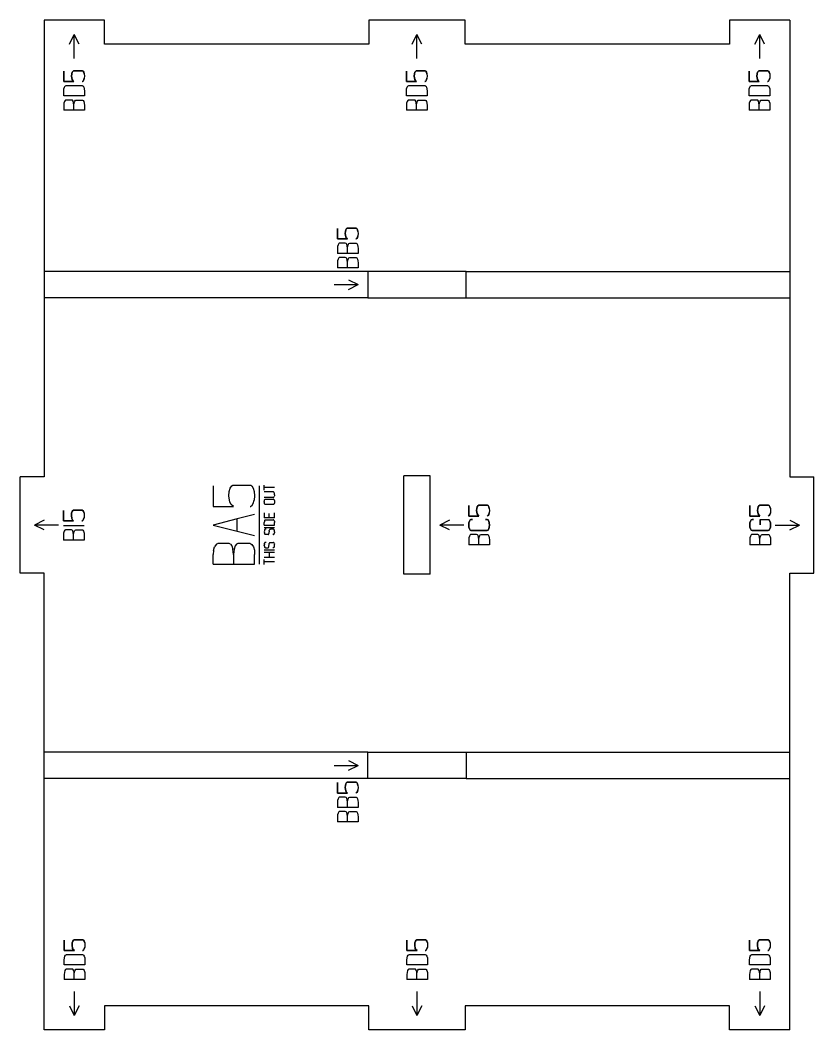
# Model space of a CAD drawing. Header units: millimetres. Extents: x -664 to -499, y -282 to -72.
import ezdxf

# ---------------------------------------------------------------- set-up
doc = ezdxf.new("R2010")
doc.units = ezdxf.units.MM
doc.layers.add('coding', color=2, linetype='Continuous')

msp = doc.modelspace()

# ---------------------------------------------------------------- linework, layer by layer
for p, q in [((-646.97, -72.36), (-659.47, -72.36)), ((-659.47, -72.36), (-659.47, -167.36)), ((-646.97, -77.36), (-646.97, -72.36)), ((-571.97, -72.36), (-591.97, -72.36)), ((-591.97, -72.36), (-591.97, -77.36)), ((-571.97, -77.36), (-571.97, -72.36)), ((-516.97, -72.36), (-516.97, -77.36)), ((-504.47, -72.36), (-516.97, -72.36)), ((-504.47, -72.36), (-504.47, -167.36)), ((-591.97, -77.36), (-646.97, -77.36)), ((-516.97, -77.36), (-571.97, -77.36)), ((-571.72, -124.61), (-592.22, -124.61)), ((-592.22, -124.61), (-592.22, -130.11)), ((-571.72, -130.11), (-571.72, -124.61)), ((-592.22, -130.11), (-571.72, -130.11)), ((-659.47, -167.36), (-664.47, -167.36)), ((-664.47, -187.36), (-664.47, -167.36)), ((-584.72, -187.61), (-584.72, -167.11)), ((-579.22, -167.11), (-584.72, -167.11)), ((-579.22, -187.61), (-579.22, -167.11)), ((-504.47, -167.36), (-499.47, -167.36)), ((-499.47, -187.36), (-499.47, -167.36)), ((-659.47, -187.36), (-664.47, -187.36)), ((-659.47, -282.36), (-659.47, -187.36)), ((-579.22, -187.61), (-584.72, -187.61)), ((-504.47, -282.36), (-504.47, -187.36)), ((-504.47, -187.36), (-499.47, -187.36)), ((-592.22, -230.11), (-592.22, -224.61)), ((-592.22, -224.61), (-571.72, -224.61)), ((-571.72, -224.61), (-571.72, -230.11)), ((-571.72, -230.11), (-592.22, -230.11)), ((-646.97, -277.36), (-646.97, -282.36)), ((-591.97, -277.36), (-646.97, -277.36)), ((-591.97, -282.36), (-591.97, -277.36)), ((-571.97, -277.36), (-571.97, -282.36)), ((-516.97, -277.36), (-571.97, -277.36)), ((-516.97, -282.36), (-516.97, -277.36)), ((-646.97, -282.36), (-659.47, -282.36)), ((-571.97, -282.36), (-591.97, -282.36)), ((-504.47, -282.36), (-516.97, -282.36))]:
    msp.add_line(p, q)
at = {"layer": 'coding'}
for p, q in [((-654.22, -77.36), (-653.22, -75.36)), ((-653.22, -80.36), (-653.22, -75.36)), ((-652.22, -77.36), (-653.22, -75.36)), ((-582.97, -77.36), (-581.97, -75.36)), ((-581.97, -80.36), (-581.97, -75.36)), ((-580.97, -77.36), (-581.97, -75.36)), ((-511.72, -77.36), (-510.72, -75.36)), ((-510.72, -80.36), (-510.72, -75.36)), ((-509.72, -77.36), (-510.72, -75.36)), ((-655.41, -85.11), (-655.41, -82.93)), ((-655.41, -82.93), (-655.41, -85.11)), ((-653.74, -83.54), (-653.78, -83.98)), ((-653.78, -83.98), (-653.74, -83.54)), ((-653.78, -83.98), (-653.68, -84.66)), ((-653.68, -84.66), (-653.78, -83.98)), ((-653.64, -83.18), (-653.74, -83.54)), ((-653.74, -83.54), (-653.64, -83.18)), ((-653.48, -82.94), (-653.64, -83.18)), ((-653.64, -83.18), (-653.48, -82.94)), ((-653.39, -82.88), (-653.48, -82.94)), ((-653.48, -82.94), (-653.39, -82.88)), ((-653.3, -82.86), (-653.39, -82.88)), ((-653.39, -82.88), (-653.3, -82.86)), ((-651.59, -82.86), (-653.3, -82.86)), ((-653.3, -82.86), (-651.59, -82.86)), ((-651.49, -82.88), (-651.59, -82.86)), ((-651.59, -82.86), (-651.49, -82.88)), ((-651.4, -82.94), (-651.49, -82.88)), ((-651.49, -82.88), (-651.4, -82.94)), ((-651.25, -83.18), (-651.4, -82.94)), ((-651.4, -82.94), (-651.25, -83.18)), ((-651.14, -83.54), (-651.25, -83.18)), ((-651.25, -83.18), (-651.14, -83.54)), ((-651.14, -83.54), (-651.11, -83.98)), ((-651.11, -83.98), (-651.14, -84.42)), ((-584.16, -85.11), (-584.16, -82.93)), ((-584.16, -82.93), (-584.16, -85.11)), ((-582.49, -83.54), (-582.53, -83.98)), ((-582.53, -83.98), (-582.49, -83.54)), ((-582.53, -83.98), (-582.43, -84.66)), ((-582.43, -84.66), (-582.53, -83.98)), ((-582.39, -83.18), (-582.49, -83.54)), ((-582.49, -83.54), (-582.39, -83.18)), ((-582.23, -82.94), (-582.39, -83.18)), ((-582.39, -83.18), (-582.23, -82.94)), ((-582.14, -82.88), (-582.23, -82.94)), ((-582.23, -82.94), (-582.14, -82.88)), ((-582.05, -82.86), (-582.14, -82.88)), ((-582.14, -82.88), (-582.05, -82.86)), ((-580.34, -82.86), (-582.05, -82.86)), ((-582.05, -82.86), (-580.34, -82.86)), ((-580.24, -82.88), (-580.34, -82.86)), ((-580.34, -82.86), (-580.24, -82.88)), ((-580.15, -82.94), (-580.24, -82.88)), ((-580.24, -82.88), (-580.15, -82.94)), ((-580, -83.18), (-580.15, -82.94)), ((-580.15, -82.94), (-580, -83.18)), ((-579.89, -83.54), (-580, -83.18)), ((-580, -83.18), (-579.89, -83.54)), ((-579.89, -83.54), (-579.86, -83.98)), ((-579.86, -83.98), (-579.89, -84.42)), ((-512.91, -85.11), (-512.91, -82.93)), ((-512.91, -82.93), (-512.91, -85.11)), ((-511.24, -83.54), (-511.28, -83.98)), ((-511.28, -83.98), (-511.24, -83.54)), ((-511.28, -83.98), (-511.18, -84.66)), ((-511.18, -84.66), (-511.28, -83.98)), ((-511.14, -83.18), (-511.24, -83.54)), ((-511.24, -83.54), (-511.14, -83.18)), ((-510.98, -82.94), (-511.14, -83.18)), ((-511.14, -83.18), (-510.98, -82.94)), ((-510.89, -82.88), (-510.98, -82.94)), ((-510.98, -82.94), (-510.89, -82.88)), ((-510.8, -82.86), (-510.89, -82.88)), ((-510.89, -82.88), (-510.8, -82.86)), ((-509.09, -82.86), (-510.8, -82.86)), ((-510.8, -82.86), (-509.09, -82.86)), ((-508.99, -82.88), (-509.09, -82.86)), ((-509.09, -82.86), (-508.99, -82.88)), ((-508.9, -82.94), (-508.99, -82.88)), ((-508.99, -82.88), (-508.9, -82.94)), ((-508.75, -83.18), (-508.9, -82.94)), ((-508.9, -82.94), (-508.75, -83.18)), ((-508.64, -83.54), (-508.75, -83.18)), ((-508.75, -83.18), (-508.64, -83.54)), ((-508.64, -83.54), (-508.61, -83.98)), ((-508.61, -83.98), (-508.64, -84.42)), ((-653.3, -85.11), (-655.41, -85.11)), ((-655.41, -85.11), (-653.3, -85.11)), ((-655.27, -86.29), (-655.11, -86.04)), ((-655.11, -86.04), (-655.03, -85.98)), ((-655.03, -85.98), (-654.93, -85.96)), ((-654.93, -85.96), (-651.59, -85.96)), ((-653.68, -84.66), (-653.55, -84.89)), ((-653.55, -84.89), (-653.68, -84.66)), ((-653.55, -84.89), (-653.3, -85.11)), ((-653.3, -85.11), (-653.55, -84.89)), ((-651.49, -85.09), (-651.59, -85.11)), ((-651.59, -85.11), (-651.49, -85.09)), ((-651.59, -85.96), (-651.49, -85.98)), ((-651.4, -85.03), (-651.49, -85.09)), ((-651.49, -85.09), (-651.4, -85.03)), ((-651.49, -85.98), (-651.4, -86.04)), ((-651.25, -84.78), (-651.4, -85.03)), ((-651.4, -85.03), (-651.25, -84.78)), ((-651.4, -86.04), (-651.24, -86.29)), ((-651.14, -84.42), (-651.25, -84.78)), ((-651.25, -84.78), (-651.14, -84.42)), ((-582.05, -85.11), (-584.16, -85.11)), ((-584.16, -85.11), (-582.05, -85.11)), ((-584.02, -86.29), (-583.86, -86.04)), ((-583.86, -86.04), (-583.78, -85.98)), ((-583.78, -85.98), (-583.68, -85.96)), ((-583.68, -85.96), (-580.34, -85.96)), ((-582.43, -84.66), (-582.3, -84.89)), ((-582.3, -84.89), (-582.43, -84.66)), ((-582.3, -84.89), (-582.05, -85.11)), ((-582.05, -85.11), (-582.3, -84.89)), ((-580.24, -85.09), (-580.34, -85.11)), ((-580.34, -85.11), (-580.24, -85.09)), ((-580.34, -85.96), (-580.24, -85.98)), ((-580.15, -85.03), (-580.24, -85.09)), ((-580.24, -85.09), (-580.15, -85.03)), ((-580.24, -85.98), (-580.15, -86.04)), ((-580, -84.78), (-580.15, -85.03)), ((-580.15, -85.03), (-580, -84.78)), ((-580.15, -86.04), (-579.99, -86.29)), ((-579.89, -84.42), (-580, -84.78)), ((-580, -84.78), (-579.89, -84.42)), ((-510.8, -85.11), (-512.91, -85.11)), ((-512.91, -85.11), (-510.8, -85.11)), ((-512.77, -86.29), (-512.61, -86.04)), ((-512.61, -86.04), (-512.53, -85.98)), ((-512.53, -85.98), (-512.43, -85.96)), ((-512.43, -85.96), (-509.09, -85.96)), ((-511.18, -84.66), (-511.05, -84.89)), ((-511.05, -84.89), (-511.18, -84.66)), ((-511.05, -84.89), (-510.8, -85.11)), ((-510.8, -85.11), (-511.05, -84.89)), ((-508.99, -85.09), (-509.09, -85.11)), ((-509.09, -85.11), (-508.99, -85.09)), ((-509.09, -85.96), (-508.99, -85.98)), ((-508.9, -85.03), (-508.99, -85.09)), ((-508.99, -85.09), (-508.9, -85.03)), ((-508.99, -85.98), (-508.9, -86.04)), ((-508.75, -84.78), (-508.9, -85.03)), ((-508.9, -85.03), (-508.75, -84.78)), ((-508.9, -86.04), (-508.74, -86.29)), ((-508.64, -84.42), (-508.75, -84.78)), ((-508.75, -84.78), (-508.64, -84.42)), ((-655.41, -87.09), (-655.38, -86.65)), ((-655.41, -88.1), (-655.41, -87.09)), ((-651.11, -88.1), (-655.41, -88.1)), ((-655.38, -86.65), (-655.27, -86.29)), ((-651.24, -86.29), (-651.14, -86.64)), ((-651.14, -86.64), (-651.11, -87.09)), ((-651.11, -87.09), (-651.11, -88.1)), ((-584.16, -87.09), (-584.13, -86.65)), ((-584.16, -88.1), (-584.16, -87.09)), ((-579.86, -88.1), (-584.16, -88.1)), ((-584.13, -86.65), (-584.02, -86.29)), ((-579.99, -86.29), (-579.89, -86.64)), ((-579.89, -86.64), (-579.86, -87.09)), ((-579.86, -87.09), (-579.86, -88.1)), ((-512.91, -87.09), (-512.88, -86.65)), ((-512.91, -88.1), (-512.91, -87.09)), ((-508.61, -88.1), (-512.91, -88.1)), ((-512.88, -86.65), (-512.77, -86.29)), ((-508.74, -86.29), (-508.64, -86.64)), ((-508.64, -86.64), (-508.61, -87.09)), ((-508.61, -87.09), (-508.61, -88.1)), ((-655.38, -89.65), (-655.41, -90.08)), ((-655.41, -90.08), (-655.41, -91.1)), ((-655.27, -89.29), (-655.38, -89.65)), ((-655.11, -89.04), (-655.27, -89.29)), ((-655.03, -88.98), (-655.11, -89.04)), ((-654.93, -88.96), (-655.03, -88.98)), ((-653.77, -88.96), (-654.93, -88.96)), ((-653.61, -89.02), (-653.77, -88.96)), ((-653.47, -89.19), (-653.61, -89.02)), ((-653.37, -89.53), (-653.47, -89.19)), ((-653.3, -90.08), (-653.37, -89.53)), ((-653.3, -90.08), (-653.24, -89.53)), ((-653.3, -91.1), (-653.3, -90.08)), ((-653.24, -89.53), (-653.13, -89.19)), ((-653.13, -89.19), (-652.99, -89.02)), ((-652.99, -89.02), (-652.84, -88.96)), ((-652.84, -88.96), (-651.59, -88.96)), ((-651.59, -88.96), (-651.49, -88.98)), ((-651.49, -88.98), (-651.4, -89.04)), ((-651.4, -89.04), (-651.24, -89.29)), ((-651.24, -89.29), (-651.14, -89.65)), ((-651.14, -89.65), (-651.11, -90.08)), ((-651.11, -90.08), (-651.11, -91.1)), ((-584.13, -89.65), (-584.16, -90.08)), ((-584.16, -90.08), (-584.16, -91.1)), ((-584.02, -89.29), (-584.13, -89.65)), ((-583.86, -89.04), (-584.02, -89.29)), ((-583.78, -88.98), (-583.86, -89.04)), ((-583.68, -88.96), (-583.78, -88.98)), ((-582.52, -88.96), (-583.68, -88.96)), ((-582.36, -89.02), (-582.52, -88.96)), ((-582.22, -89.19), (-582.36, -89.02)), ((-582.12, -89.53), (-582.22, -89.19)), ((-582.05, -90.08), (-582.12, -89.53)), ((-582.05, -90.08), (-581.99, -89.53)), ((-582.05, -91.1), (-582.05, -90.08)), ((-581.99, -89.53), (-581.88, -89.19)), ((-581.88, -89.19), (-581.74, -89.02)), ((-581.74, -89.02), (-581.59, -88.96)), ((-581.59, -88.96), (-580.34, -88.96)), ((-580.34, -88.96), (-580.24, -88.98)), ((-580.24, -88.98), (-580.15, -89.04)), ((-580.15, -89.04), (-579.99, -89.29)), ((-579.99, -89.29), (-579.89, -89.65)), ((-579.89, -89.65), (-579.86, -90.08)), ((-579.86, -90.08), (-579.86, -91.1)), ((-512.88, -89.65), (-512.91, -90.08)), ((-512.91, -90.08), (-512.91, -91.1)), ((-512.77, -89.29), (-512.88, -89.65)), ((-512.61, -89.04), (-512.77, -89.29)), ((-512.53, -88.98), (-512.61, -89.04)), ((-512.43, -88.96), (-512.53, -88.98)), ((-511.27, -88.96), (-512.43, -88.96)), ((-511.11, -89.02), (-511.27, -88.96)), ((-510.97, -89.19), (-511.11, -89.02)), ((-510.87, -89.53), (-510.97, -89.19)), ((-510.8, -90.08), (-510.87, -89.53)), ((-510.8, -90.08), (-510.74, -89.53)), ((-510.8, -91.1), (-510.8, -90.08)), ((-510.74, -89.53), (-510.63, -89.19)), ((-510.63, -89.19), (-510.49, -89.02)), ((-510.49, -89.02), (-510.34, -88.96)), ((-510.34, -88.96), (-509.09, -88.96)), ((-509.09, -88.96), (-508.99, -88.98)), ((-508.99, -88.98), (-508.9, -89.04)), ((-508.9, -89.04), (-508.74, -89.29)), ((-508.74, -89.29), (-508.64, -89.65)), ((-508.64, -89.65), (-508.61, -90.08)), ((-508.61, -90.08), (-508.61, -91.1)), ((-653.3, -91.1), (-655.41, -91.1)), ((-651.11, -91.1), (-653.3, -91.1)), ((-582.05, -91.1), (-584.16, -91.1)), ((-579.86, -91.1), (-582.05, -91.1)), ((-510.8, -91.1), (-512.91, -91.1)), ((-508.61, -91.1), (-510.8, -91.1)), ((-598.52, -117.86), (-598.52, -115.69)), ((-598.52, -115.69), (-598.52, -117.86)), ((-596.85, -116.3), (-596.89, -116.74)), ((-596.89, -116.74), (-596.85, -116.3)), ((-596.89, -116.74), (-596.79, -117.42)), ((-596.79, -117.42), (-596.89, -116.74)), ((-596.75, -115.94), (-596.85, -116.3)), ((-596.85, -116.3), (-596.75, -115.94)), ((-596.79, -117.42), (-596.66, -117.65)), ((-596.66, -117.65), (-596.79, -117.42)), ((-596.59, -115.7), (-596.75, -115.94)), ((-596.75, -115.94), (-596.59, -115.7)), ((-596.5, -115.64), (-596.59, -115.7)), ((-596.59, -115.7), (-596.5, -115.64)), ((-596.41, -115.62), (-596.5, -115.64)), ((-596.5, -115.64), (-596.41, -115.62)), ((-594.7, -115.62), (-596.41, -115.62)), ((-596.41, -115.62), (-594.7, -115.62)), ((-594.6, -115.64), (-594.7, -115.62)), ((-594.7, -115.62), (-594.6, -115.64)), ((-594.51, -115.7), (-594.6, -115.64)), ((-594.6, -115.64), (-594.51, -115.7)), ((-594.36, -115.94), (-594.51, -115.7)), ((-594.51, -115.7), (-594.36, -115.94)), ((-594.36, -117.54), (-594.51, -117.78)), ((-594.51, -117.78), (-594.36, -117.54)), ((-594.25, -116.3), (-594.36, -115.94)), ((-594.36, -115.94), (-594.25, -116.3)), ((-594.25, -117.18), (-594.36, -117.54)), ((-594.36, -117.54), (-594.25, -117.18)), ((-594.25, -116.3), (-594.22, -116.74)), ((-594.22, -116.74), (-594.25, -117.18)), ((-596.41, -117.86), (-598.52, -117.86)), ((-598.52, -117.86), (-596.41, -117.86)), ((-598.49, -119.41), (-598.52, -119.84)), ((-598.38, -119.05), (-598.49, -119.41)), ((-598.22, -118.8), (-598.38, -119.05)), ((-598.14, -118.74), (-598.22, -118.8)), ((-598.04, -118.72), (-598.14, -118.74)), ((-596.88, -118.72), (-598.04, -118.72)), ((-596.72, -118.78), (-596.88, -118.72)), ((-596.58, -118.95), (-596.72, -118.78)), ((-596.66, -117.65), (-596.41, -117.86)), ((-596.41, -117.86), (-596.66, -117.65)), ((-596.48, -119.29), (-596.58, -118.95)), ((-596.41, -119.84), (-596.48, -119.29)), ((-596.41, -119.84), (-596.35, -119.29)), ((-596.35, -119.29), (-596.24, -118.95)), ((-596.24, -118.95), (-596.11, -118.78)), ((-596.11, -118.78), (-595.95, -118.72)), ((-595.95, -118.72), (-594.7, -118.72)), ((-594.6, -117.84), (-594.7, -117.86)), ((-594.7, -117.86), (-594.6, -117.84)), ((-594.7, -118.72), (-594.6, -118.74)), ((-594.51, -117.78), (-594.6, -117.84)), ((-594.6, -117.84), (-594.51, -117.78)), ((-594.6, -118.74), (-594.51, -118.8)), ((-594.51, -118.8), (-594.35, -119.05)), ((-594.35, -119.05), (-594.25, -119.41)), ((-594.25, -119.41), (-594.22, -119.84)), ((-598.52, -119.84), (-598.52, -120.86)), ((-596.41, -120.86), (-598.52, -120.86)), ((-598.22, -121.8), (-598.38, -122.05)), ((-598.14, -121.74), (-598.22, -121.8)), ((-598.04, -121.72), (-598.14, -121.74)), ((-596.88, -121.72), (-598.04, -121.72)), ((-596.72, -121.77), (-596.88, -121.72)), ((-596.58, -121.95), (-596.72, -121.77)), ((-596.41, -120.86), (-596.41, -119.84)), ((-594.22, -120.86), (-596.41, -120.86)), ((-596.24, -121.95), (-596.11, -121.77)), ((-596.11, -121.77), (-595.95, -121.72)), ((-595.95, -121.72), (-594.7, -121.72)), ((-594.7, -121.72), (-594.6, -121.74)), ((-594.6, -121.74), (-594.51, -121.8)), ((-594.51, -121.8), (-594.35, -122.05)), ((-594.22, -119.84), (-594.22, -120.86)), ((-598.49, -122.41), (-598.52, -122.84)), ((-598.52, -122.84), (-598.52, -123.86)), ((-596.41, -123.86), (-598.52, -123.86)), ((-598.38, -122.05), (-598.49, -122.41)), ((-596.48, -122.29), (-596.58, -121.95)), ((-596.41, -122.84), (-596.48, -122.29)), ((-596.41, -122.84), (-596.35, -122.28)), ((-596.41, -123.86), (-596.41, -122.84)), ((-594.22, -123.86), (-596.41, -123.86)), ((-596.35, -122.28), (-596.24, -121.95)), ((-594.35, -122.05), (-594.25, -122.41)), ((-594.25, -122.41), (-594.22, -122.84)), ((-594.22, -122.84), (-594.22, -123.86)), ((-592.22, -124.61), (-659.47, -124.61)), ((-571.72, -124.61), (-504.47, -124.61)), ((-599.22, -127.36), (-594.22, -127.36)), ((-596.22, -126.36), (-594.22, -127.36)), ((-596.22, -128.36), (-594.22, -127.36)), ((-592.22, -130.11), (-659.47, -130.11)), ((-571.72, -130.11), (-504.47, -130.11)), ((-624.33, -169.19), (-624.33, -173.54)), ((-620.99, -170.41), (-620.78, -169.68)), ((-620.78, -169.68), (-620.47, -169.2)), ((-620.47, -169.2), (-620.29, -169.08)), ((-620.29, -169.08), (-620.1, -169.04)), ((-620.1, -169.04), (-616.68, -169.04)), ((-616.68, -169.04), (-616.49, -169.08)), ((-616.49, -169.08), (-616.31, -169.2)), ((-616.31, -169.2), (-616, -169.68)), ((-616, -169.68), (-615.79, -170.41)), ((-614.72, -185.53), (-614.72, -169.19)), ((-613.72, -169.58), (-613.72, -169.05)), ((-613.72, -170.12), (-613.72, -169.58)), ((-611.56, -169.58), (-613.72, -169.58)), ((-621.06, -171.29), (-620.99, -170.41)), ((-620.86, -172.64), (-621.06, -171.29)), ((-616, -172.89), (-615.79, -172.17)), ((-615.79, -170.41), (-615.72, -171.29)), ((-615.72, -171.29), (-615.79, -172.17)), ((-611.8, -170.49), (-613.71, -170.49)), ((-611.8, -171.61), (-613.71, -171.61)), ((-613.7, -172.33), (-613.65, -172.15)), ((-613.65, -172.15), (-613.57, -172.03)), ((-613.57, -172.03), (-613.52, -172)), ((-613.52, -172), (-613.48, -171.99)), ((-613.48, -171.99), (-611.8, -171.99)), ((-611.75, -170.5), (-611.8, -170.49)), ((-611.75, -171.6), (-611.8, -171.61)), ((-611.75, -172), (-611.8, -171.99)), ((-611.75, -170.5), (-611.71, -170.53)), ((-611.71, -171.57), (-611.75, -171.6)), ((-611.75, -172), (-611.71, -172.03)), ((-611.71, -170.53), (-611.63, -170.65)), ((-611.71, -171.57), (-611.63, -171.45)), ((-611.71, -172.03), (-611.63, -172.15)), ((-611.58, -170.83), (-611.63, -170.65)), ((-611.58, -171.27), (-611.63, -171.45)), ((-611.63, -172.15), (-611.58, -172.33)), ((-611.56, -171.05), (-611.58, -170.83)), ((-611.56, -171.05), (-611.58, -171.27)), ((-653.45, -174.26), (-653.53, -174.32)), ((-653.53, -174.32), (-653.45, -174.26)), ((-653.35, -174.24), (-653.45, -174.26)), ((-653.45, -174.26), (-653.35, -174.24)), ((-651.64, -174.24), (-653.35, -174.24)), ((-653.35, -174.24), (-651.64, -174.24)), ((-651.54, -174.26), (-651.64, -174.24)), ((-651.64, -174.24), (-651.54, -174.26)), ((-651.45, -174.32), (-651.54, -174.26)), ((-651.54, -174.26), (-651.45, -174.32)), ((-624.33, -173.54), (-620.1, -173.54)), ((-620.61, -173.1), (-620.86, -172.64)), ((-620.1, -173.54), (-620.61, -173.1)), ((-616.68, -173.54), (-616.49, -173.5)), ((-616.31, -173.38), (-616.49, -173.5)), ((-616.31, -173.38), (-616, -172.89)), ((-613.72, -172.55), (-613.7, -172.33)), ((-613.7, -172.77), (-613.72, -172.55)), ((-613.65, -172.95), (-613.7, -172.77)), ((-613.57, -173.07), (-613.65, -172.95)), ((-613.52, -173.1), (-613.57, -173.07)), ((-613.48, -173.11), (-613.52, -173.1)), ((-611.8, -173.11), (-613.48, -173.11)), ((-611.75, -173.1), (-611.8, -173.11)), ((-611.71, -173.07), (-611.75, -173.1)), ((-611.63, -172.95), (-611.71, -173.07)), ((-611.58, -172.77), (-611.63, -172.95)), ((-611.58, -172.33), (-611.56, -172.55)), ((-611.56, -172.55), (-611.58, -172.77)), ((-571.22, -175.49), (-571.22, -173.32)), ((-571.22, -173.32), (-571.22, -175.49)), ((-569.55, -173.92), (-569.58, -174.36)), ((-569.58, -174.36), (-569.55, -173.92)), ((-569.44, -173.56), (-569.55, -173.92)), ((-569.55, -173.92), (-569.44, -173.56)), ((-569.28, -173.32), (-569.44, -173.56)), ((-569.44, -173.56), (-569.28, -173.32)), ((-569.2, -173.26), (-569.28, -173.32)), ((-569.28, -173.32), (-569.2, -173.26)), ((-569.1, -173.24), (-569.2, -173.26)), ((-569.2, -173.26), (-569.1, -173.24)), ((-567.39, -173.24), (-569.1, -173.24)), ((-569.1, -173.24), (-567.39, -173.24)), ((-567.29, -173.26), (-567.39, -173.24)), ((-567.39, -173.24), (-567.29, -173.26)), ((-567.2, -173.32), (-567.29, -173.26)), ((-567.29, -173.26), (-567.2, -173.32)), ((-567.05, -173.56), (-567.2, -173.32)), ((-567.2, -173.32), (-567.05, -173.56)), ((-566.94, -173.92), (-567.05, -173.56)), ((-567.05, -173.56), (-566.94, -173.92)), ((-566.94, -173.92), (-566.91, -174.36)), ((-512.77, -175.49), (-512.77, -173.31)), ((-512.77, -173.31), (-512.77, -175.49)), ((-511.1, -173.92), (-511.14, -174.36)), ((-511.14, -174.36), (-511.1, -173.92)), ((-511, -173.56), (-511.1, -173.92)), ((-511.1, -173.92), (-511, -173.56)), ((-510.84, -173.32), (-511, -173.56)), ((-511, -173.56), (-510.84, -173.32)), ((-510.75, -173.26), (-510.84, -173.32)), ((-510.84, -173.32), (-510.75, -173.26)), ((-510.66, -173.24), (-510.75, -173.26)), ((-510.75, -173.26), (-510.66, -173.24)), ((-508.95, -173.24), (-510.66, -173.24)), ((-510.66, -173.24), (-508.95, -173.24)), ((-508.85, -173.26), (-508.95, -173.24)), ((-508.95, -173.24), (-508.85, -173.26)), ((-508.76, -173.32), (-508.85, -173.26)), ((-508.85, -173.26), (-508.76, -173.32)), ((-508.61, -173.56), (-508.76, -173.32)), ((-508.76, -173.32), (-508.61, -173.56)), ((-508.5, -173.92), (-508.61, -173.56)), ((-508.61, -173.56), (-508.5, -173.92)), ((-508.5, -173.92), (-508.47, -174.36)), ((-659.47, -176.36), (-661.47, -177.36)), ((-655.47, -176.48), (-655.47, -174.31)), ((-655.47, -174.31), (-655.47, -176.48)), ((-653.8, -174.92), (-653.83, -175.36)), ((-653.83, -175.36), (-653.8, -174.92)), ((-653.83, -175.36), (-653.73, -176.03)), ((-653.73, -176.03), (-653.83, -175.36)), ((-653.69, -174.56), (-653.8, -174.92)), ((-653.8, -174.92), (-653.69, -174.56)), ((-653.73, -176.03), (-653.6, -176.27)), ((-653.6, -176.27), (-653.73, -176.03)), ((-653.53, -174.32), (-653.69, -174.56)), ((-653.69, -174.56), (-653.53, -174.32)), ((-653.6, -176.27), (-653.35, -176.48)), ((-653.35, -176.48), (-653.6, -176.27)), ((-651.3, -174.56), (-651.45, -174.32)), ((-651.45, -174.32), (-651.3, -174.56)), ((-651.3, -176.16), (-651.45, -176.4)), ((-651.45, -176.4), (-651.3, -176.16)), ((-651.19, -174.92), (-651.3, -174.56)), ((-651.3, -174.56), (-651.19, -174.92)), ((-651.19, -175.8), (-651.3, -176.16)), ((-651.3, -176.16), (-651.19, -175.8)), ((-651.19, -174.92), (-651.16, -175.36)), ((-651.16, -175.36), (-651.19, -175.8)), ((-619.36, -176.11), (-624.34, -177.41)), ((-615.72, -175.16), (-619.36, -176.11)), ((-619.36, -178.63), (-619.36, -176.11)), ((-613.72, -174.8), (-613.72, -175.86)), ((-612.67, -175.86), (-613.72, -175.86)), ((-613.57, -176.33), (-613.64, -176.45)), ((-613.52, -176.3), (-613.57, -176.33)), ((-613.52, -176.3), (-613.48, -176.29)), ((-613.48, -176.29), (-611.8, -176.29)), ((-612.67, -175.86), (-612.67, -174.95)), ((-611.56, -175.86), (-612.67, -175.86)), ((-611.75, -176.3), (-611.8, -176.29)), ((-611.71, -176.33), (-611.75, -176.3)), ((-611.63, -176.45), (-611.71, -176.33)), ((-611.56, -175.86), (-611.56, -174.8)), ((-575.22, -176.36), (-577.22, -177.36)), ((-569.1, -175.49), (-571.22, -175.49)), ((-571.22, -175.49), (-569.1, -175.49)), ((-571.07, -176.56), (-570.92, -176.31)), ((-570.92, -176.31), (-571.07, -176.56)), ((-570.92, -176.31), (-570.83, -176.25)), ((-570.83, -176.25), (-570.92, -176.31)), ((-570.83, -176.25), (-570.74, -176.23)), ((-570.74, -176.23), (-570.83, -176.25)), ((-570.74, -176.23), (-570.43, -176.23)), ((-570.43, -176.23), (-570.74, -176.23)), ((-569.58, -174.36), (-569.48, -175.04)), ((-569.48, -175.04), (-569.58, -174.36)), ((-569.48, -175.04), (-569.35, -175.27)), ((-569.35, -175.27), (-569.48, -175.04)), ((-569.35, -175.27), (-569.1, -175.49)), ((-569.1, -175.49), (-569.35, -175.27)), ((-567.7, -176.23), (-567.39, -176.23)), ((-567.39, -176.23), (-567.7, -176.23)), ((-567.29, -175.47), (-567.39, -175.49)), ((-567.39, -175.49), (-567.29, -175.47)), ((-567.39, -176.23), (-567.29, -176.25)), ((-567.29, -176.25), (-567.39, -176.23)), ((-567.2, -175.41), (-567.29, -175.47)), ((-567.29, -175.47), (-567.2, -175.41)), ((-567.29, -176.25), (-567.2, -176.31)), ((-567.2, -176.31), (-567.29, -176.25)), ((-567.05, -175.17), (-567.2, -175.41)), ((-567.2, -175.41), (-567.05, -175.17)), ((-567.2, -176.31), (-567.05, -176.56)), ((-567.05, -176.56), (-567.2, -176.31)), ((-566.94, -174.81), (-567.05, -175.17)), ((-567.05, -175.17), (-566.94, -174.81)), ((-566.91, -174.36), (-566.94, -174.81)), ((-510.66, -175.49), (-512.77, -175.49)), ((-512.77, -175.49), (-510.66, -175.49)), ((-512.63, -176.56), (-512.48, -176.31)), ((-512.48, -176.31), (-512.63, -176.56)), ((-512.48, -176.31), (-512.39, -176.25)), ((-512.39, -176.25), (-512.48, -176.31)), ((-512.39, -176.25), (-512.29, -176.23)), ((-512.29, -176.23), (-512.39, -176.25)), ((-512.29, -176.23), (-511.99, -176.23)), ((-511.99, -176.23), (-512.29, -176.23)), ((-511.14, -174.36), (-511.04, -175.04)), ((-511.04, -175.04), (-511.14, -174.36)), ((-511.04, -175.04), (-510.91, -175.27)), ((-510.91, -175.27), (-511.04, -175.04)), ((-510.91, -175.27), (-510.66, -175.49)), ((-510.66, -175.49), (-510.91, -175.27)), ((-510.62, -176.23), (-510.62, -177.35)), ((-510.62, -177.35), (-510.62, -176.23)), ((-510.62, -176.23), (-508.95, -176.23)), ((-508.85, -175.47), (-508.95, -175.49)), ((-508.95, -175.49), (-508.85, -175.47)), ((-508.95, -176.23), (-508.85, -176.25)), ((-508.76, -175.41), (-508.85, -175.47)), ((-508.85, -175.47), (-508.76, -175.41)), ((-508.85, -176.25), (-508.76, -176.31)), ((-508.76, -176.31), (-508.85, -176.25)), ((-508.61, -175.16), (-508.76, -175.41)), ((-508.76, -175.41), (-508.61, -175.16)), ((-508.76, -176.31), (-508.61, -176.56)), ((-508.61, -176.56), (-508.76, -176.31)), ((-508.5, -174.8), (-508.61, -175.16)), ((-508.61, -175.16), (-508.5, -174.8)), ((-508.47, -174.36), (-508.5, -174.8)), ((-504.47, -176.36), (-502.47, -177.36)), ((-656.47, -177.36), (-661.47, -177.36)), ((-659.47, -178.36), (-661.47, -177.36)), ((-653.35, -176.48), (-655.47, -176.48)), ((-655.47, -176.48), (-653.35, -176.48)), ((-655.47, -177.48), (-651.16, -177.48)), ((-655.17, -178.42), (-655.32, -178.67)), ((-655.08, -178.36), (-655.17, -178.42)), ((-654.99, -178.34), (-655.08, -178.36)), ((-653.82, -178.34), (-654.99, -178.34)), ((-653.66, -178.4), (-653.82, -178.34)), ((-653.52, -178.57), (-653.66, -178.4)), ((-653.18, -178.57), (-653.05, -178.4)), ((-653.05, -178.4), (-652.89, -178.34)), ((-652.89, -178.34), (-651.64, -178.34)), ((-651.54, -176.46), (-651.64, -176.48)), ((-651.64, -176.48), (-651.54, -176.46)), ((-651.64, -178.34), (-651.54, -178.36)), ((-651.45, -176.4), (-651.54, -176.46)), ((-651.54, -176.46), (-651.45, -176.4)), ((-651.54, -178.36), (-651.45, -178.42)), ((-651.45, -178.42), (-651.3, -178.67)), ((-624.34, -177.41), (-619.36, -178.63)), ((-613.7, -176.63), (-613.72, -176.85)), ((-613.72, -177.36), (-613.72, -176.85)), ((-613.72, -177.36), (-611.56, -177.36)), ((-613.72, -177.86), (-611.56, -177.86)), ((-613.64, -176.45), (-613.7, -176.63)), ((-613.65, -178.39), (-613.7, -178.57)), ((-613.57, -178.27), (-613.65, -178.39)), ((-613.57, -178.27), (-613.52, -178.24)), ((-613.48, -178.23), (-613.52, -178.24)), ((-613.32, -178.23), (-613.48, -178.23)), ((-612.73, -178.66), (-612.71, -178.47)), ((-612.66, -178.33), (-612.71, -178.47)), ((-612.57, -178.25), (-612.66, -178.33)), ((-612.57, -178.25), (-612.44, -178.22)), ((-611.8, -178.23), (-612.44, -178.22)), ((-611.8, -178.23), (-611.75, -178.24)), ((-611.75, -178.24), (-611.71, -178.27)), ((-611.63, -178.39), (-611.71, -178.27)), ((-611.63, -176.45), (-611.58, -176.63)), ((-611.58, -178.57), (-611.63, -178.39)), ((-611.58, -176.63), (-611.56, -176.85)), ((-611.56, -177.36), (-611.56, -176.85)), ((-572.22, -177.36), (-577.22, -177.36)), ((-575.22, -178.36), (-577.22, -177.36)), ((-571.22, -177.36), (-571.18, -176.92)), ((-571.18, -176.92), (-571.22, -177.36)), ((-571.18, -177.79), (-571.22, -177.36)), ((-571.22, -177.36), (-571.18, -177.79)), ((-571.18, -176.92), (-571.07, -176.56)), ((-571.07, -176.56), (-571.18, -176.92)), ((-571.07, -178.16), (-571.18, -177.79)), ((-571.18, -177.79), (-571.07, -178.16)), ((-570.92, -178.4), (-571.07, -178.16)), ((-571.07, -178.16), (-570.92, -178.4)), ((-570.83, -178.46), (-570.92, -178.4)), ((-570.92, -178.4), (-570.83, -178.46)), ((-570.74, -178.48), (-570.83, -178.46)), ((-570.83, -178.46), (-570.74, -178.48)), ((-567.39, -178.48), (-570.74, -178.48)), ((-570.74, -178.48), (-567.39, -178.48)), ((-567.29, -178.46), (-567.39, -178.48)), ((-567.39, -178.48), (-567.29, -178.46)), ((-567.2, -178.4), (-567.29, -178.46)), ((-567.29, -178.46), (-567.2, -178.4)), ((-567.05, -178.16), (-567.2, -178.4)), ((-567.2, -178.4), (-567.05, -178.16)), ((-567.05, -176.56), (-566.94, -176.91)), ((-566.94, -176.91), (-567.05, -176.56)), ((-566.94, -177.8), (-567.05, -178.16)), ((-567.05, -178.16), (-566.94, -177.8)), ((-566.94, -176.91), (-566.91, -177.36)), ((-566.91, -177.36), (-566.94, -176.91)), ((-566.91, -177.36), (-566.94, -177.8)), ((-566.94, -177.8), (-566.91, -177.36)), ((-512.77, -177.36), (-512.74, -176.92)), ((-512.74, -176.92), (-512.77, -177.36)), ((-512.74, -177.8), (-512.77, -177.36)), ((-512.77, -177.36), (-512.74, -177.8)), ((-512.74, -176.92), (-512.63, -176.56)), ((-512.63, -176.56), (-512.74, -176.92)), ((-512.63, -178.16), (-512.74, -177.8)), ((-512.74, -177.8), (-512.63, -178.16)), ((-512.48, -178.4), (-512.63, -178.16)), ((-512.63, -178.16), (-512.48, -178.4)), ((-512.39, -178.46), (-512.48, -178.4)), ((-512.48, -178.4), (-512.39, -178.46)), ((-512.29, -178.48), (-512.39, -178.46)), ((-512.39, -178.46), (-512.29, -178.48)), ((-508.95, -178.48), (-512.29, -178.48)), ((-512.29, -178.48), (-508.95, -178.48)), ((-508.85, -178.46), (-508.95, -178.48)), ((-508.95, -178.48), (-508.85, -178.46)), ((-508.76, -178.4), (-508.85, -178.46)), ((-508.85, -178.46), (-508.76, -178.4)), ((-508.61, -178.16), (-508.76, -178.4)), ((-508.76, -178.4), (-508.61, -178.16)), ((-508.61, -176.56), (-508.5, -176.92)), ((-508.5, -176.92), (-508.61, -176.56)), ((-508.5, -177.8), (-508.61, -178.16)), ((-508.61, -178.16), (-508.5, -177.8)), ((-508.5, -176.92), (-508.47, -177.36)), ((-508.47, -177.36), (-508.5, -176.92)), ((-508.47, -177.36), (-508.5, -177.8)), ((-508.5, -177.8), (-508.47, -177.36)), ((-507.47, -177.36), (-502.47, -177.36)), ((-504.47, -178.36), (-502.47, -177.36)), ((-655.43, -179.03), (-655.47, -179.46)), ((-655.47, -179.46), (-655.47, -180.48)), ((-653.36, -180.48), (-655.47, -180.48)), ((-655.32, -178.67), (-655.43, -179.03)), ((-653.42, -178.91), (-653.52, -178.57)), ((-653.36, -179.46), (-653.42, -178.91)), ((-653.36, -179.46), (-653.29, -178.91)), ((-653.36, -180.48), (-653.36, -179.46)), ((-651.16, -180.48), (-653.36, -180.48)), ((-653.29, -178.91), (-653.18, -178.57)), ((-651.3, -178.67), (-651.19, -179.03)), ((-651.19, -179.03), (-651.16, -179.46)), ((-651.16, -179.46), (-651.16, -180.48)), ((-619.36, -178.63), (-615.72, -179.53)), ((-613.7, -178.57), (-613.72, -178.79)), ((-613.72, -178.79), (-613.7, -179.01)), ((-613.7, -179.01), (-613.65, -179.19)), ((-613.57, -179.31), (-613.65, -179.19)), ((-613.52, -179.34), (-613.57, -179.31)), ((-613.48, -179.35), (-613.52, -179.34)), ((-612.94, -179.35), (-613.48, -179.35)), ((-612.89, -179.34), (-612.94, -179.35)), ((-612.89, -179.34), (-612.84, -179.31)), ((-612.84, -179.31), (-612.76, -179.16)), ((-612.74, -179), (-612.76, -179.16)), ((-612.73, -178.66), (-612.74, -179)), ((-611.8, -179.35), (-611.96, -179.35)), ((-611.8, -179.35), (-611.75, -179.34)), ((-611.75, -179.34), (-611.71, -179.31)), ((-611.71, -179.31), (-611.63, -179.19)), ((-611.63, -179.19), (-611.58, -179.01)), ((-611.56, -178.79), (-611.58, -178.57)), ((-611.56, -178.79), (-611.58, -179.01)), ((-571.18, -180.03), (-571.22, -180.46)), ((-571.22, -180.46), (-571.22, -181.48)), ((-571.07, -179.67), (-571.18, -180.03)), ((-570.92, -179.42), (-571.07, -179.67)), ((-570.83, -179.36), (-570.92, -179.42)), ((-570.74, -179.33), (-570.83, -179.36)), ((-569.57, -179.33), (-570.74, -179.33)), ((-569.41, -179.39), (-569.57, -179.33)), ((-569.27, -179.57), (-569.41, -179.39)), ((-569.17, -179.91), (-569.27, -179.57)), ((-569.11, -180.46), (-569.17, -179.91)), ((-569.11, -180.46), (-569.04, -179.9)), ((-569.11, -181.48), (-569.11, -180.46)), ((-569.04, -179.9), (-568.93, -179.57)), ((-568.93, -179.57), (-568.8, -179.39)), ((-568.8, -179.39), (-568.64, -179.33)), ((-568.64, -179.33), (-567.39, -179.33)), ((-567.39, -179.33), (-567.29, -179.36)), ((-567.29, -179.36), (-567.2, -179.42)), ((-567.2, -179.42), (-567.05, -179.67)), ((-567.05, -179.67), (-566.94, -180.03)), ((-566.94, -180.03), (-566.91, -180.46)), ((-566.91, -180.46), (-566.91, -181.48)), ((-512.74, -180.03), (-512.77, -180.46)), ((-512.77, -180.46), (-512.77, -181.48)), ((-512.63, -179.67), (-512.74, -180.03)), ((-512.47, -179.42), (-512.63, -179.67)), ((-512.39, -179.36), (-512.47, -179.42)), ((-512.29, -179.34), (-512.39, -179.36)), ((-511.13, -179.34), (-512.29, -179.34)), ((-510.97, -179.4), (-511.13, -179.34)), ((-510.83, -179.57), (-510.97, -179.4)), ((-510.73, -179.91), (-510.83, -179.57)), ((-510.66, -180.46), (-510.73, -179.91)), ((-510.66, -180.46), (-510.6, -179.9)), ((-510.66, -181.48), (-510.66, -180.46)), ((-510.6, -179.9), (-510.49, -179.57)), ((-510.49, -179.57), (-510.36, -179.4)), ((-510.36, -179.4), (-510.2, -179.34)), ((-510.2, -179.34), (-508.95, -179.34)), ((-508.95, -179.34), (-508.85, -179.36)), ((-508.85, -179.36), (-508.76, -179.42)), ((-508.76, -179.42), (-508.6, -179.67)), ((-508.6, -179.67), (-508.5, -180.03)), ((-508.5, -180.03), (-508.47, -180.46)), ((-508.47, -180.46), (-508.47, -181.48)), ((-624.26, -182.63), (-624.33, -183.49)), ((-624.26, -182.63), (-624.04, -181.9)), ((-623.73, -181.41), (-624.04, -181.9)), ((-623.56, -181.28), (-623.73, -181.41)), ((-623.56, -181.28), (-623.37, -181.24)), ((-621.04, -181.24), (-623.37, -181.24)), ((-620.73, -181.36), (-621.04, -181.24)), ((-620.73, -181.36), (-620.45, -181.7)), ((-620.45, -181.7), (-620.24, -182.39)), ((-620.11, -183.49), (-620.24, -182.39)), ((-619.97, -182.38), (-620.11, -183.49)), ((-619.76, -181.7), (-619.97, -182.38)), ((-619.49, -181.36), (-619.76, -181.7)), ((-619.19, -181.24), (-619.49, -181.36)), ((-616.68, -181.24), (-619.19, -181.24)), ((-616.68, -181.24), (-616.48, -181.28)), ((-616.48, -181.28), (-616.3, -181.41)), ((-616.3, -181.41), (-615.99, -181.9)), ((-615.99, -181.9), (-615.78, -182.62)), ((-615.78, -182.62), (-615.72, -183.49)), ((-613.7, -181.32), (-613.72, -181.54)), ((-613.7, -181.76), (-613.72, -181.54)), ((-611.56, -182.6), (-613.72, -182.6)), ((-613.7, -181.32), (-613.65, -181.13)), ((-613.7, -181.76), (-613.65, -181.94)), ((-613.57, -181.01), (-613.65, -181.13)), ((-613.65, -181.94), (-613.57, -182.06)), ((-613.52, -180.98), (-613.57, -181.01)), ((-613.52, -182.09), (-613.57, -182.06)), ((-613.52, -180.98), (-613.48, -180.97)), ((-613.48, -182.1), (-613.52, -182.09)), ((-613.32, -180.97), (-613.48, -180.97)), ((-613.48, -182.1), (-612.94, -182.1)), ((-612.94, -182.1), (-612.89, -182.09)), ((-612.89, -182.09), (-612.84, -182.05)), ((-612.84, -182.05), (-612.76, -181.9)), ((-612.76, -181.9), (-612.74, -181.74)), ((-612.74, -181.74), (-612.73, -181.4)), ((-612.73, -181.4), (-612.71, -181.21)), ((-612.66, -181.08), (-612.71, -181.21)), ((-612.57, -181), (-612.66, -181.08)), ((-612.57, -181), (-612.44, -180.97)), ((-612.44, -180.97), (-611.8, -180.97)), ((-611.8, -182.1), (-611.96, -182.1)), ((-611.75, -180.98), (-611.8, -180.97)), ((-611.75, -182.09), (-611.8, -182.1)), ((-611.71, -181.01), (-611.75, -180.98)), ((-611.71, -182.06), (-611.75, -182.09)), ((-611.63, -181.13), (-611.71, -181.01)), ((-611.71, -182.06), (-611.63, -181.94)), ((-611.63, -181.13), (-611.58, -181.32)), ((-611.63, -181.94), (-611.58, -181.76)), ((-611.56, -181.54), (-611.58, -181.32)), ((-611.58, -181.76), (-611.56, -181.54)), ((-569.11, -181.48), (-571.22, -181.48)), ((-566.91, -181.48), (-569.11, -181.48)), ((-510.66, -181.48), (-512.77, -181.48)), ((-508.47, -181.48), (-510.66, -181.48)), ((-624.33, -185.53), (-624.33, -183.49)), ((-620.11, -183.49), (-620.11, -185.53)), ((-615.72, -185.53), (-615.72, -183.49)), ((-613.72, -182.98), (-612.65, -182.98)), ((-612.65, -184.1), (-613.72, -184.1)), ((-613.72, -185.05), (-613.72, -184.52)), ((-612.65, -184.1), (-612.65, -182.98)), ((-612.65, -182.98), (-611.56, -182.98)), ((-611.56, -184.1), (-612.65, -184.1)), ((-624.33, -185.53), (-620.11, -185.53)), ((-620.11, -185.53), (-615.72, -185.53)), ((-611.56, -185.05), (-613.72, -185.05)), ((-613.72, -185.59), (-613.72, -185.05)), ((-592.22, -224.61), (-659.47, -224.61)), ((-571.72, -224.61), (-504.47, -224.61)), ((-596.22, -226.36), (-594.22, -227.36)), ((-599.22, -227.36), (-594.22, -227.36)), ((-596.22, -228.36), (-594.22, -227.36)), ((-592.22, -230.11), (-659.47, -230.11)), ((-598.52, -233.11), (-598.52, -230.93)), ((-598.52, -230.93), (-598.52, -233.11)), ((-596.59, -230.94), (-596.75, -231.18)), ((-596.75, -231.18), (-596.59, -230.94)), ((-596.5, -230.88), (-596.59, -230.94)), ((-596.59, -230.94), (-596.5, -230.88)), ((-596.41, -230.86), (-596.5, -230.88)), ((-596.5, -230.88), (-596.41, -230.86)), ((-594.7, -230.86), (-596.41, -230.86)), ((-596.41, -230.86), (-594.7, -230.86)), ((-594.6, -230.88), (-594.7, -230.86)), ((-594.7, -230.86), (-594.6, -230.88)), ((-594.51, -230.94), (-594.6, -230.88)), ((-594.6, -230.88), (-594.51, -230.94)), ((-594.36, -231.18), (-594.51, -230.94)), ((-594.51, -230.94), (-594.36, -231.18)), ((-571.72, -230.11), (-504.47, -230.11)), ((-596.85, -231.54), (-596.89, -231.98)), ((-596.89, -231.98), (-596.85, -231.54)), ((-596.89, -231.98), (-596.79, -232.66)), ((-596.79, -232.66), (-596.89, -231.98)), ((-596.75, -231.18), (-596.85, -231.54)), ((-596.85, -231.54), (-596.75, -231.18)), ((-596.79, -232.66), (-596.66, -232.89)), ((-596.66, -232.89), (-596.79, -232.66)), ((-596.66, -232.89), (-596.41, -233.11)), ((-596.41, -233.11), (-596.66, -232.89)), ((-594.6, -233.09), (-594.7, -233.11)), ((-594.7, -233.11), (-594.6, -233.09)), ((-594.51, -233.03), (-594.6, -233.09)), ((-594.6, -233.09), (-594.51, -233.03)), ((-594.36, -232.78), (-594.51, -233.03)), ((-594.51, -233.03), (-594.36, -232.78)), ((-594.25, -231.54), (-594.36, -231.18)), ((-594.36, -231.18), (-594.25, -231.54)), ((-594.25, -232.42), (-594.36, -232.78)), ((-594.36, -232.78), (-594.25, -232.42)), ((-594.25, -231.54), (-594.22, -231.98)), ((-594.22, -231.98), (-594.25, -232.42)), ((-596.41, -233.11), (-598.52, -233.11)), ((-598.52, -233.11), (-596.41, -233.11)), ((-598.49, -234.66), (-598.52, -235.09)), ((-598.52, -235.09), (-598.52, -236.1)), ((-598.38, -234.29), (-598.49, -234.66)), ((-598.22, -234.04), (-598.38, -234.29)), ((-598.14, -233.98), (-598.22, -234.04)), ((-598.04, -233.96), (-598.14, -233.98)), ((-596.88, -233.96), (-598.04, -233.96)), ((-596.72, -234.02), (-596.88, -233.96)), ((-596.58, -234.19), (-596.72, -234.02)), ((-596.48, -234.53), (-596.58, -234.19)), ((-596.41, -235.09), (-596.48, -234.53)), ((-596.41, -235.09), (-596.35, -234.53)), ((-596.41, -236.1), (-596.41, -235.09)), ((-596.35, -234.53), (-596.24, -234.19)), ((-596.24, -234.19), (-596.11, -234.02)), ((-596.11, -234.02), (-595.95, -233.96)), ((-595.95, -233.96), (-594.7, -233.96)), ((-594.7, -233.96), (-594.6, -233.98)), ((-594.6, -233.98), (-594.51, -234.04)), ((-594.51, -234.04), (-594.35, -234.29)), ((-594.35, -234.29), (-594.25, -234.65)), ((-594.25, -234.65), (-594.22, -235.09)), ((-594.22, -235.09), (-594.22, -236.1)), ((-596.41, -236.1), (-598.52, -236.1)), ((-598.38, -237.29), (-598.49, -237.65)), ((-598.22, -237.04), (-598.38, -237.29)), ((-598.14, -236.98), (-598.22, -237.04)), ((-598.04, -236.96), (-598.14, -236.98)), ((-596.88, -236.96), (-598.04, -236.96)), ((-596.72, -237.02), (-596.88, -236.96)), ((-596.58, -237.19), (-596.72, -237.02)), ((-596.48, -237.53), (-596.58, -237.19)), ((-594.22, -236.1), (-596.41, -236.1)), ((-596.35, -237.53), (-596.24, -237.19)), ((-596.24, -237.19), (-596.11, -237.02)), ((-596.11, -237.02), (-595.95, -236.96)), ((-595.95, -236.96), (-594.7, -236.96)), ((-594.7, -236.96), (-594.6, -236.98)), ((-594.6, -236.98), (-594.51, -237.04)), ((-594.51, -237.04), (-594.35, -237.29)), ((-594.35, -237.29), (-594.25, -237.65)), ((-598.49, -237.65), (-598.52, -238.08)), ((-598.52, -238.08), (-598.52, -239.1)), ((-596.41, -239.1), (-598.52, -239.1)), ((-596.41, -238.08), (-596.48, -237.53)), ((-596.41, -238.08), (-596.35, -237.53)), ((-596.41, -239.1), (-596.41, -238.08)), ((-594.22, -239.1), (-596.41, -239.1)), ((-594.25, -237.65), (-594.22, -238.08)), ((-594.22, -238.08), (-594.22, -239.1)), ((-655.33, -265.86), (-655.33, -263.69)), ((-655.33, -263.69), (-655.33, -265.86)), ((-653.66, -264.3), (-653.69, -264.74)), ((-653.69, -264.74), (-653.66, -264.3)), ((-653.55, -263.94), (-653.66, -264.3)), ((-653.66, -264.3), (-653.55, -263.94)), ((-653.39, -263.7), (-653.55, -263.94)), ((-653.55, -263.94), (-653.39, -263.7)), ((-653.31, -263.64), (-653.39, -263.7)), ((-653.39, -263.7), (-653.31, -263.64)), ((-653.21, -263.62), (-653.31, -263.64)), ((-653.31, -263.64), (-653.21, -263.62)), ((-651.5, -263.62), (-653.21, -263.62)), ((-653.21, -263.62), (-651.5, -263.62)), ((-651.4, -263.64), (-651.5, -263.62)), ((-651.5, -263.62), (-651.4, -263.64)), ((-651.31, -263.7), (-651.4, -263.64)), ((-651.4, -263.64), (-651.31, -263.7)), ((-651.16, -263.94), (-651.31, -263.7)), ((-651.31, -263.7), (-651.16, -263.94)), ((-651.05, -264.3), (-651.16, -263.94)), ((-651.16, -263.94), (-651.05, -264.3)), ((-651.05, -264.3), (-651.02, -264.74)), ((-584.08, -265.86), (-584.08, -263.69)), ((-584.08, -263.69), (-584.08, -265.86)), ((-582.41, -264.3), (-582.44, -264.74)), ((-582.44, -264.74), (-582.41, -264.3)), ((-582.3, -263.94), (-582.41, -264.3)), ((-582.41, -264.3), (-582.3, -263.94)), ((-582.14, -263.7), (-582.3, -263.94)), ((-582.3, -263.94), (-582.14, -263.7)), ((-582.06, -263.64), (-582.14, -263.7)), ((-582.14, -263.7), (-582.06, -263.64)), ((-581.96, -263.62), (-582.06, -263.64)), ((-582.06, -263.64), (-581.96, -263.62)), ((-580.25, -263.62), (-581.96, -263.62)), ((-581.96, -263.62), (-580.25, -263.62)), ((-580.15, -263.64), (-580.25, -263.62)), ((-580.25, -263.62), (-580.15, -263.64)), ((-580.06, -263.7), (-580.15, -263.64)), ((-580.15, -263.64), (-580.06, -263.7)), ((-579.91, -263.94), (-580.06, -263.7)), ((-580.06, -263.7), (-579.91, -263.94)), ((-579.8, -264.3), (-579.91, -263.94)), ((-579.91, -263.94), (-579.8, -264.3)), ((-579.8, -264.3), (-579.77, -264.74)), ((-512.83, -265.86), (-512.83, -263.69)), ((-512.83, -263.69), (-512.83, -265.86)), ((-511.16, -264.3), (-511.19, -264.74)), ((-511.19, -264.74), (-511.16, -264.3)), ((-511.05, -263.94), (-511.16, -264.3)), ((-511.16, -264.3), (-511.05, -263.94)), ((-510.89, -263.7), (-511.05, -263.94)), ((-511.05, -263.94), (-510.89, -263.7)), ((-510.81, -263.64), (-510.89, -263.7)), ((-510.89, -263.7), (-510.81, -263.64)), ((-510.71, -263.62), (-510.81, -263.64)), ((-510.81, -263.64), (-510.71, -263.62)), ((-509, -263.62), (-510.71, -263.62)), ((-510.71, -263.62), (-509, -263.62)), ((-508.9, -263.64), (-509, -263.62)), ((-509, -263.62), (-508.9, -263.64)), ((-508.81, -263.7), (-508.9, -263.64)), ((-508.9, -263.64), (-508.81, -263.7)), ((-508.66, -263.94), (-508.81, -263.7)), ((-508.81, -263.7), (-508.66, -263.94)), ((-508.55, -264.3), (-508.66, -263.94)), ((-508.66, -263.94), (-508.55, -264.3)), ((-508.55, -264.3), (-508.52, -264.74)), ((-653.21, -265.86), (-655.33, -265.86)), ((-655.33, -265.86), (-653.21, -265.86)), ((-653.69, -264.74), (-653.59, -265.42)), ((-653.59, -265.42), (-653.69, -264.74)), ((-653.59, -265.42), (-653.46, -265.65)), ((-653.46, -265.65), (-653.59, -265.42)), ((-653.46, -265.65), (-653.21, -265.86)), ((-653.21, -265.86), (-653.46, -265.65)), ((-651.4, -265.84), (-651.5, -265.86)), ((-651.5, -265.86), (-651.4, -265.84)), ((-651.31, -265.78), (-651.4, -265.84)), ((-651.4, -265.84), (-651.31, -265.78)), ((-651.16, -265.54), (-651.31, -265.78)), ((-651.31, -265.78), (-651.16, -265.54)), ((-651.05, -265.18), (-651.16, -265.54)), ((-651.16, -265.54), (-651.05, -265.18)), ((-651.02, -264.74), (-651.05, -265.18)), ((-581.96, -265.86), (-584.08, -265.86)), ((-584.08, -265.86), (-581.96, -265.86)), ((-582.44, -264.74), (-582.34, -265.42)), ((-582.34, -265.42), (-582.44, -264.74)), ((-582.34, -265.42), (-582.21, -265.65)), ((-582.21, -265.65), (-582.34, -265.42)), ((-582.21, -265.65), (-581.96, -265.86)), ((-581.96, -265.86), (-582.21, -265.65)), ((-580.15, -265.84), (-580.25, -265.86)), ((-580.25, -265.86), (-580.15, -265.84)), ((-580.06, -265.78), (-580.15, -265.84)), ((-580.15, -265.84), (-580.06, -265.78)), ((-579.91, -265.54), (-580.06, -265.78)), ((-580.06, -265.78), (-579.91, -265.54)), ((-579.8, -265.18), (-579.91, -265.54)), ((-579.91, -265.54), (-579.8, -265.18)), ((-579.77, -264.74), (-579.8, -265.18)), ((-510.71, -265.86), (-512.83, -265.86)), ((-512.83, -265.86), (-510.71, -265.86)), ((-511.19, -264.74), (-511.09, -265.42)), ((-511.09, -265.42), (-511.19, -264.74)), ((-511.09, -265.42), (-510.96, -265.65)), ((-510.96, -265.65), (-511.09, -265.42)), ((-510.96, -265.65), (-510.71, -265.86)), ((-510.71, -265.86), (-510.96, -265.65)), ((-508.9, -265.84), (-509, -265.86)), ((-509, -265.86), (-508.9, -265.84)), ((-508.81, -265.78), (-508.9, -265.84)), ((-508.9, -265.84), (-508.81, -265.78)), ((-508.66, -265.54), (-508.81, -265.78)), ((-508.81, -265.78), (-508.66, -265.54)), ((-508.55, -265.18), (-508.66, -265.54)), ((-508.66, -265.54), (-508.55, -265.18)), ((-508.52, -264.74), (-508.55, -265.18)), ((-655.33, -267.84), (-655.29, -267.41)), ((-655.33, -268.86), (-655.33, -267.84)), ((-655.29, -267.41), (-655.18, -267.04)), ((-655.18, -267.04), (-655.03, -266.8)), ((-655.03, -266.8), (-654.94, -266.74)), ((-654.94, -266.74), (-654.85, -266.72)), ((-654.85, -266.72), (-651.5, -266.72)), ((-651.5, -266.72), (-651.4, -266.74)), ((-651.4, -266.74), (-651.31, -266.8)), ((-651.31, -266.8), (-651.16, -267.04)), ((-651.16, -267.04), (-651.05, -267.4)), ((-651.05, -267.4), (-651.02, -267.84)), ((-651.02, -267.84), (-651.02, -268.86)), ((-584.08, -267.84), (-584.04, -267.41)), ((-584.08, -268.86), (-584.08, -267.84)), ((-584.04, -267.41), (-583.93, -267.04)), ((-583.93, -267.04), (-583.78, -266.8)), ((-583.78, -266.8), (-583.69, -266.74)), ((-583.69, -266.74), (-583.6, -266.72)), ((-583.6, -266.72), (-580.25, -266.72)), ((-580.25, -266.72), (-580.15, -266.74)), ((-580.15, -266.74), (-580.06, -266.8)), ((-580.06, -266.8), (-579.91, -267.04)), ((-579.91, -267.04), (-579.8, -267.4)), ((-579.8, -267.4), (-579.77, -267.84)), ((-579.77, -267.84), (-579.77, -268.86)), ((-512.83, -267.84), (-512.79, -267.41)), ((-512.83, -268.86), (-512.83, -267.84)), ((-512.79, -267.41), (-512.68, -267.04)), ((-512.68, -267.04), (-512.53, -266.8)), ((-512.53, -266.8), (-512.44, -266.74)), ((-512.44, -266.74), (-512.35, -266.72)), ((-512.35, -266.72), (-509, -266.72)), ((-509, -266.72), (-508.9, -266.74)), ((-508.9, -266.74), (-508.81, -266.8)), ((-508.81, -266.8), (-508.66, -267.04)), ((-508.66, -267.04), (-508.55, -267.4)), ((-508.55, -267.4), (-508.52, -267.84)), ((-508.52, -267.84), (-508.52, -268.86)), ((-651.02, -268.86), (-655.33, -268.86)), ((-655.29, -270.41), (-655.33, -270.84)), ((-655.33, -270.84), (-655.33, -271.86)), ((-655.18, -270.05), (-655.29, -270.41)), ((-655.03, -269.8), (-655.18, -270.05)), ((-654.94, -269.74), (-655.03, -269.8)), ((-654.85, -269.72), (-654.94, -269.74)), ((-653.68, -269.72), (-654.85, -269.72)), ((-653.52, -269.77), (-653.68, -269.72)), ((-653.38, -269.95), (-653.52, -269.77)), ((-653.28, -270.29), (-653.38, -269.95)), ((-653.22, -270.84), (-653.28, -270.29)), ((-653.22, -270.84), (-653.15, -270.28)), ((-653.22, -271.86), (-653.22, -270.84)), ((-653.15, -270.28), (-653.04, -269.95)), ((-653.04, -269.95), (-652.91, -269.77)), ((-652.91, -269.77), (-652.75, -269.72)), ((-652.75, -269.72), (-651.5, -269.72)), ((-651.5, -269.72), (-651.4, -269.74)), ((-651.4, -269.74), (-651.31, -269.8)), ((-651.31, -269.8), (-651.16, -270.05)), ((-651.16, -270.05), (-651.05, -270.41)), ((-651.05, -270.41), (-651.02, -270.84)), ((-651.02, -270.84), (-651.02, -271.86)), ((-579.77, -268.86), (-584.08, -268.86)), ((-584.04, -270.41), (-584.08, -270.84)), ((-584.08, -270.84), (-584.08, -271.86)), ((-583.93, -270.05), (-584.04, -270.41)), ((-583.78, -269.8), (-583.93, -270.05)), ((-583.69, -269.74), (-583.78, -269.8)), ((-583.6, -269.72), (-583.69, -269.74)), ((-582.43, -269.72), (-583.6, -269.72)), ((-582.27, -269.77), (-582.43, -269.72)), ((-582.13, -269.95), (-582.27, -269.77)), ((-582.03, -270.29), (-582.13, -269.95)), ((-581.97, -270.84), (-582.03, -270.29)), ((-581.97, -270.84), (-581.9, -270.28)), ((-581.97, -271.86), (-581.97, -270.84)), ((-581.9, -270.28), (-581.79, -269.95)), ((-581.79, -269.95), (-581.66, -269.77)), ((-581.66, -269.77), (-581.5, -269.72)), ((-581.5, -269.72), (-580.25, -269.72)), ((-580.25, -269.72), (-580.15, -269.74)), ((-580.15, -269.74), (-580.06, -269.8)), ((-580.06, -269.8), (-579.91, -270.05)), ((-579.91, -270.05), (-579.8, -270.41)), ((-579.8, -270.41), (-579.77, -270.84)), ((-579.77, -270.84), (-579.77, -271.86)), ((-508.52, -268.86), (-512.83, -268.86)), ((-512.79, -270.41), (-512.83, -270.84)), ((-512.83, -270.84), (-512.83, -271.86)), ((-512.68, -270.05), (-512.79, -270.41)), ((-512.53, -269.8), (-512.68, -270.05)), ((-512.44, -269.74), (-512.53, -269.8)), ((-512.35, -269.72), (-512.44, -269.74)), ((-511.18, -269.72), (-512.35, -269.72)), ((-511.02, -269.77), (-511.18, -269.72)), ((-510.88, -269.95), (-511.02, -269.77)), ((-510.78, -270.29), (-510.88, -269.95)), ((-510.72, -270.84), (-510.78, -270.29)), ((-510.72, -270.84), (-510.65, -270.28)), ((-510.72, -271.86), (-510.72, -270.84)), ((-510.65, -270.28), (-510.54, -269.95)), ((-510.54, -269.95), (-510.41, -269.77)), ((-510.41, -269.77), (-510.25, -269.72)), ((-510.25, -269.72), (-509, -269.72)), ((-509, -269.72), (-508.9, -269.74)), ((-508.9, -269.74), (-508.81, -269.8)), ((-508.81, -269.8), (-508.66, -270.05)), ((-508.66, -270.05), (-508.55, -270.41)), ((-508.55, -270.41), (-508.52, -270.84)), ((-508.52, -270.84), (-508.52, -271.86)), ((-653.22, -271.86), (-655.33, -271.86)), ((-651.02, -271.86), (-653.22, -271.86)), ((-581.97, -271.86), (-584.08, -271.86)), ((-579.77, -271.86), (-581.97, -271.86)), ((-510.72, -271.86), (-512.83, -271.86)), ((-508.52, -271.86), (-510.72, -271.86)), ((-653.22, -274.36), (-653.22, -279.36)), ((-581.97, -274.36), (-581.97, -279.36)), ((-510.72, -274.36), (-510.72, -279.36)), ((-654.22, -277.36), (-653.22, -279.36)), ((-652.22, -277.36), (-653.22, -279.36)), ((-582.97, -277.36), (-581.97, -279.36)), ((-580.97, -277.36), (-581.97, -279.36)), ((-511.72, -277.36), (-510.72, -279.36)), ((-509.72, -277.36), (-510.72, -279.36))]:
    msp.add_line(p, q, dxfattribs=at)

doc.saveas('drawing.dxf')
